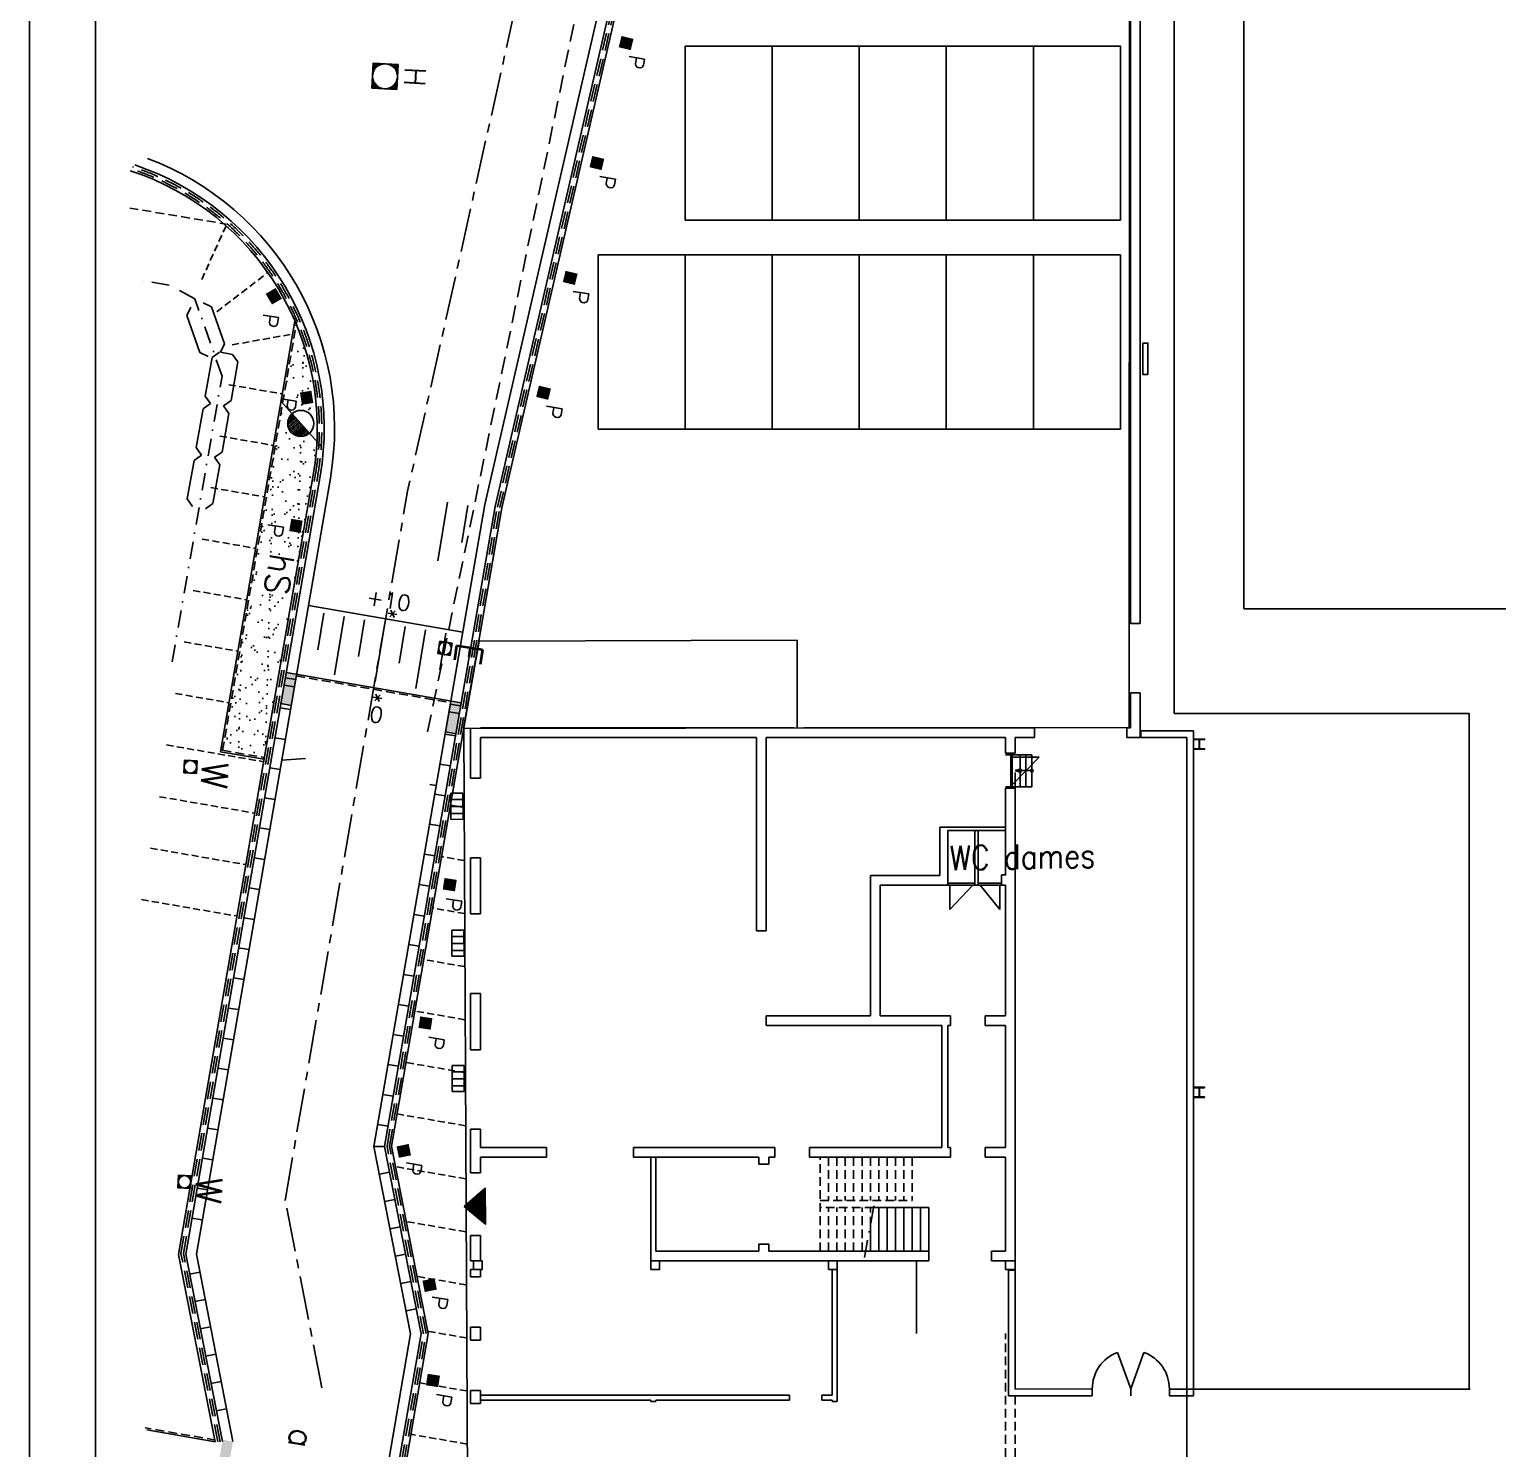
# Model space of a CAD drawing. Header units: millimetres. Extents: x 3476 to 38328, y 1439 to 26921.
# Drawn here: x 3476 to 7694, y 18853 to 22930 of the extents above; entities that cross this region are included whole.
import ezdxf

# ---------------------------------------------------------------- set-up
doc = ezdxf.new("R2010")
doc.units = ezdxf.units.MM
doc.header["$LTSCALE"] = 100
doc.header["$MEASUREMENT"] = 0
for name, pattern in [('CENTER', [2, 1.25, -0.25, 0.25, -0.25]), ('DASHDOT', [1, 0.5, -0.25, 0, -0.25]), ('DASHED', [0.75, 0.5, -0.25]), ('DASHED2', [0.375, 0.25, -0.125]), ('DOT', [0.055, 0.03, -0.025]), ('HIDDEN', [0.375, 0.25, -0.125])]:
    doc.linetypes.add(name, pattern=pattern)
doc.layers.get('0').update_dxf_attribs({"linetype": 'CONTINUOUS'})
for name, color, linetype in [('--N-GAS', 9, 'DASHED'), ('--W-PARKEERVAK', 2, 'CONTINUOUS'), ('A-CIRCULATIE', 4, 'CONTINUOUS'), ('A-KOLOM', 7, 'CONTINUOUS'), ('A-MUUR', 7, 'CONTINUOUS'), ('arcering', 4, 'CONTINUOUS'), ('B-02', 7, 'CONTINUOUS'), ('B-03', 7, 'CONTINUOUS'), ('B-05', 7, 'CONTINUOUS'), ('B-07', 7, 'CONTINUOUS'), ('B-HUISNRS', 7, 'CONTINUOUS'), ('B-TEKST18', 7, 'CONTINUOUS'), ('B-TEKST25', 7, 'CONTINUOUS'), ('B-VERKLONT', 7, 'CONTINUOUS'), ('C-LINE-D025', 7, 'DASHDOT'), ('C-LINE-H025', 7, 'DASHED2'), ('CIRCULATIE', 4, 'DOT'), ('DEUR', 4, 'CONTINUOUS'), ('L-GEBOUWEN', 7, 'CONTINUOUS'), ('MUUR', 7, 'CONTINUOUS'), ('new', 1, 'CONTINUOUS'), ('opmeting 1', 7, 'CONTINUOUS'), ('TEKST', 4, 'CONTINUOUS'), ('TRAPPEN', 4, 'CONTINUOUS')]:
    doc.layers.add(name, color=color, linetype=linetype)
doc.styles.add('ROMANS', font='romans', dxfattribs={"width": 0.7})
doc.styles.add('RS050', font='romans', dxfattribs={"height": 0.5})
doc.styles.get("Standard").update_dxf_attribs({"font": 'romans.shx', "width": 0.7, "height": 62.5})

# ---------------------------------------------------------------- blocks, each defined once
blk = doc.blocks.new('037')
for p, q in [((0, 0.1875), (0.1875, 0.375)), ((0.1875, 0.375), (1.3125, 0.375)), ((1.5, 0.1875), (1.3125, 0.375)), ((0, -0.1875), (0.1875, -0.375)), ((0.1875, -0.375), (1.3125, -0.375)), ((1.5, -0.1875), (1.3125, -0.375))]:
    blk.add_line(p, q)
blk = doc.blocks.new('0711')
for p, q in [((-0.18, 0.18), (0.18, 0.18)), ((-0.18, -0.18), (-0.18, 0.18)), ((0.18, -0.18), (0.18, 0.18)), ((-0.18, -0.18), (0.18, -0.18))]:
    blk.add_line(p, q)
at = {"color": 0}
for p, q in [((-0.18, 0.081), (-0.081, 0.18)), ((-0.18, 0.103), (-0.103, 0.18)), ((-0.18, 0.124), (-0.124, 0.18)), ((-0.18, 0.145), (-0.145, 0.18)), ((-0.18, 0.166), (-0.166, 0.18)), ((-0.18, 0.06), (-0.162, 0.078)), ((-0.18, 0.039), (-0.174, 0.045)), ((-0.18, 0.018), (-0.179, 0.019)), ((-0.078, 0.162), (-0.06, 0.18)), ((-0.045, 0.174), (-0.039, 0.18)), ((-0.019, 0.179), (-0.018, 0.18)), ((0.003, 0.18), (0.003, 0.18)), ((0.023, 0.179), (0.025, 0.18)), ((0.041, 0.175), (0.046, 0.18)), ((0.058, 0.171), (0.067, 0.18)), ((0.073, 0.165), (0.088, 0.18)), ((0.087, 0.158), (0.109, 0.18)), ((0.1, 0.15), (0.131, 0.18)), ((0.112, 0.141), (0.152, 0.18)), ((0.124, 0.131), (0.173, 0.18)), ((0.134, 0.12), (0.18, 0.166)), ((0.144, 0.108), (0.18, 0.144)), ((0.152, 0.096), (0.18, 0.123)), ((0.16, 0.082), (0.18, 0.102)), ((0.167, 0.068), (0.18, 0.081)), ((0.172, 0.052), (0.18, 0.06)), ((0.177, 0.035), (0.18, 0.038)), ((0.179, 0.016), (0.18, 0.017)), ((-0.18, -0.003), (-0.18, -0.003)), ((-0.18, -0.025), (-0.179, -0.023)), ((-0.18, -0.046), (-0.175, -0.041)), ((-0.18, -0.067), (-0.171, -0.058)), ((-0.18, -0.088), (-0.165, -0.073)), ((-0.18, -0.109), (-0.158, -0.087)), ((-0.18, -0.131), (-0.15, -0.1)), ((-0.18, -0.152), (-0.141, -0.112)), ((-0.18, -0.173), (-0.131, -0.124)), ((-0.166, -0.18), (-0.12, -0.134)), ((-0.144, -0.18), (-0.108, -0.144)), ((-0.123, -0.18), (-0.096, -0.152)), ((-0.102, -0.18), (-0.082, -0.16)), ((-0.081, -0.18), (-0.068, -0.167)), ((-0.06, -0.18), (-0.052, -0.172)), ((-0.038, -0.18), (-0.035, -0.177)), ((-0.017, -0.18), (-0.016, -0.179)), ((0.004, -0.18), (0.004, -0.18)), ((0.025, -0.18), (0.027, -0.178)), ((0.046, -0.18), (0.055, -0.171)), ((0.068, -0.18), (0.18, -0.068)), ((0.089, -0.18), (0.18, -0.089)), ((0.11, -0.18), (0.18, -0.11)), ((0.131, -0.18), (0.18, -0.131)), ((0.153, -0.18), (0.18, -0.153)), ((0.171, -0.055), (0.18, -0.046)), ((0.174, -0.18), (0.18, -0.174)), ((0.178, -0.027), (0.18, -0.025)), ((0.18, -0.004), (0.18, -0.004))]:
    blk.add_line(p, q, dxfattribs=at)
blk.add_circle((0, 0), 0.18)
blk.add_text('W ', height=0.75).set_placement((-0.169, 0.333))
blk = doc.blocks.new('0533')
for p, q in [((0.6, 0.6), (0.265, 0.265)), ((0.265, 0.265), (-0.265, -0.265)), ((-0.269, -0.269), (-0.6, -0.6))]:
    blk.add_line(p, q)
at = {"color": 0}
for p, q in [((0.275, -0.254), (0.01, 0.01)), ((0.3, -0.226), (0.037, 0.037)), ((0.321, -0.194), (0.064, 0.064)), ((0.339, -0.159), (0.09, 0.09)), ((0.355, -0.122), (0.117, 0.117)), ((0.366, -0.08), (0.143, 0.143)), ((0.373, -0.034), (0.17, 0.17)), ((0.375, 0.018), (0.196, 0.196)), ((0.367, 0.079), (0.223, 0.223)), ((0.34, 0.158), (0.249, 0.249)), ((-0.181, -0.329), (-0.255, -0.255)), ((-0.093, -0.363), (-0.228, -0.228)), ((-0.029, -0.374), (-0.202, -0.202)), ((0.024, -0.374), (-0.175, -0.175)), ((0.071, -0.368), (-0.149, -0.149)), ((0.113, -0.357), (-0.122, -0.122)), ((0.152, -0.343), (-0.096, -0.096)), ((0.187, -0.325), (-0.069, -0.069)), ((0.219, -0.304), (-0.043, -0.043)), ((0.249, -0.281), (-0.016, -0.016))]:
    blk.add_line(p, q, dxfattribs=at)
blk.add_circle((0, 0), 0.375)
blk = doc.blocks.new('0761')
for p, q in [((-0.36, 0.36), (0.36, 0.36)), ((-0.36, -0.36), (-0.36, 0.36)), ((0.36, -0.36), (0.36, 0.36)), ((-0.36, -0.36), (0.36, -0.36))]:
    blk.add_line(p, q)
at = {"color": 0}
for p, q in [((-0.36, 0.163), (-0.163, 0.36)), ((-0.36, 0.205), (-0.205, 0.36)), ((-0.36, 0.248), (-0.248, 0.36)), ((-0.36, 0.29), (-0.29, 0.36)), ((-0.36, 0.333), (-0.333, 0.36)), ((-0.36, 0.12), (-0.324, 0.156)), ((-0.36, 0.078), (-0.349, 0.089)), ((-0.36, 0.036), (-0.358, 0.038)), ((-0.156, 0.324), (-0.12, 0.36)), ((-0.089, 0.349), (-0.078, 0.36)), ((-0.038, 0.358), (-0.036, 0.36)), ((0.007, 0.36), (0.007, 0.36)), ((0.046, 0.357), (0.049, 0.36)), ((0.082, 0.351), (0.092, 0.36)), ((0.115, 0.341), (0.134, 0.36)), ((0.146, 0.329), (0.177, 0.36)), ((0.174, 0.315), (0.219, 0.36)), ((0.2, 0.299), (0.261, 0.36)), ((0.225, 0.281), (0.304, 0.36)), ((0.248, 0.261), (0.346, 0.36)), ((0.268, 0.24), (0.36, 0.331)), ((0.288, 0.217), (0.36, 0.289)), ((0.305, 0.191), (0.36, 0.247)), ((0.32, 0.164), (0.36, 0.204)), ((0.334, 0.135), (0.36, 0.162)), ((0.345, 0.104), (0.36, 0.119)), ((0.353, 0.07), (0.36, 0.077)), ((0.358, 0.033), (0.36, 0.034)), ((-0.36, -0.007), (-0.36, -0.007)), ((-0.36, -0.049), (-0.357, -0.046)), ((-0.36, -0.092), (-0.351, -0.082)), ((-0.36, -0.134), (-0.341, -0.115)), ((-0.36, -0.177), (-0.329, -0.146)), ((-0.36, -0.219), (-0.315, -0.174)), ((-0.36, -0.261), (-0.299, -0.2)), ((-0.36, -0.304), (-0.281, -0.225)), ((-0.36, -0.346), (-0.261, -0.248)), ((-0.331, -0.36), (-0.24, -0.268)), ((-0.289, -0.36), (-0.217, -0.288)), ((-0.247, -0.36), (-0.191, -0.305)), ((-0.204, -0.36), (-0.164, -0.32)), ((-0.162, -0.36), (-0.135, -0.334)), ((-0.119, -0.36), (-0.104, -0.345)), ((-0.077, -0.36), (-0.07, -0.353)), ((-0.034, -0.36), (-0.033, -0.358)), ((0.008, -0.36), (0.008, -0.36)), ((0.05, -0.36), (0.055, -0.356)), ((0.093, -0.36), (0.11, -0.343)), ((0.135, -0.36), (0.36, -0.135)), ((0.178, -0.36), (0.36, -0.178)), ((0.22, -0.36), (0.36, -0.22)), ((0.263, -0.36), (0.36, -0.263)), ((0.305, -0.36), (0.36, -0.305)), ((0.343, -0.11), (0.36, -0.093)), ((0.347, -0.36), (0.36, -0.347)), ((0.356, -0.055), (0.36, -0.05)), ((0.36, -0.008), (0.36, -0.008))]:
    blk.add_line(p, q, dxfattribs=at)
blk.add_circle((0, 0), 0.36)
at = {"style": 'RS050'}
blk.add_text('H', height=0.6, dxfattribs=at).set_placement((-0.311, 0.56))
blk = doc.blocks.new('*X67')
at = {"color": 0}
for p, q in [((4.099, 5.265), (4.108, 5.275)), ((4.115, 5.246), (4.144, 5.275)), ((4.131, 5.227), (4.179, 5.275)), ((4.147, 5.208), (4.214, 5.275)), ((4.164, 5.189), (4.25, 5.275)), ((4.18, 5.17), (4.285, 5.275)), ((4.196, 5.151), (4.32, 5.275)), ((4.212, 5.132), (4.356, 5.275)), ((4.229, 5.112), (4.391, 5.275)), ((4.245, 5.093), (4.427, 5.275)), ((4.261, 5.074), (4.462, 5.275)), ((4.277, 5.055), (4.497, 5.275)), ((4.294, 5.036), (4.533, 5.275)), ((4.31, 5.017), (4.568, 5.275)), ((4.326, 4.998), (4.603, 5.275)), ((4.342, 4.979), (4.639, 5.275)), ((4.359, 4.96), (4.674, 5.275)), ((4.375, 4.941), (4.709, 5.275)), ((4.391, 4.922), (4.745, 5.275)), ((4.407, 4.902), (4.78, 5.275)), ((4.424, 4.883), (4.815, 5.275)), ((4.44, 4.864), (4.851, 5.275)), ((4.456, 4.845), (4.886, 5.275)), ((4.472, 4.826), (4.922, 5.275)), ((4.489, 4.807), (4.957, 5.275)), ((4.505, 4.788), (4.992, 5.275)), ((4.521, 4.769), (5.028, 5.275)), ((4.538, 4.75), (5.063, 5.275)), ((4.554, 4.731), (5.098, 5.275)), ((4.57, 4.711), (5.063, 5.205)), ((4.586, 4.692), (4.861, 4.967)), ((4.603, 4.673), (4.658, 4.729))]:
    blk.add_line(p, q, dxfattribs=at)
blk = doc.blocks.new('024')
blk.add_lwpolyline([(0, 0), (0.516, 0.607), (-0.516, 0.607)], close=True)
blk.add_blockref('*X67', (-4.607, -4.668))
blk = doc.blocks.new('0731')
for p, q in [((-0.18, 0.18), (0.18, 0.18)), ((-0.18, -0.18), (-0.18, 0.18)), ((0.18, -0.18), (0.18, 0.18)), ((-0.18, -0.18), (0.18, -0.18))]:
    blk.add_line(p, q)
at = {"color": 0}
for p, q in [((-0.18, 0.081), (-0.081, 0.18)), ((-0.18, 0.103), (-0.103, 0.18)), ((-0.18, 0.124), (-0.124, 0.18)), ((-0.18, 0.145), (-0.145, 0.18)), ((-0.18, 0.166), (-0.166, 0.18)), ((-0.18, 0.06), (-0.162, 0.078)), ((-0.18, 0.039), (-0.174, 0.045)), ((-0.18, 0.018), (-0.179, 0.019)), ((-0.078, 0.162), (-0.06, 0.18)), ((-0.045, 0.174), (-0.039, 0.18)), ((-0.019, 0.179), (-0.018, 0.18)), ((0.003, 0.18), (0.003, 0.18)), ((0.023, 0.179), (0.025, 0.18)), ((0.041, 0.175), (0.046, 0.18)), ((0.058, 0.171), (0.067, 0.18)), ((0.073, 0.165), (0.088, 0.18)), ((0.087, 0.158), (0.109, 0.18)), ((0.1, 0.15), (0.131, 0.18)), ((0.112, 0.141), (0.152, 0.18)), ((0.124, 0.131), (0.173, 0.18)), ((0.134, 0.12), (0.18, 0.166)), ((0.144, 0.108), (0.18, 0.144)), ((0.152, 0.096), (0.18, 0.123)), ((0.16, 0.082), (0.18, 0.102)), ((0.167, 0.068), (0.18, 0.081)), ((0.172, 0.052), (0.18, 0.06)), ((0.177, 0.035), (0.18, 0.038)), ((0.179, 0.016), (0.18, 0.017)), ((-0.18, -0.003), (-0.18, -0.003)), ((-0.18, -0.025), (-0.179, -0.023)), ((-0.18, -0.046), (-0.175, -0.041)), ((-0.18, -0.067), (-0.171, -0.058)), ((-0.18, -0.088), (-0.165, -0.073)), ((-0.18, -0.109), (-0.158, -0.087)), ((-0.18, -0.131), (-0.15, -0.1)), ((-0.18, -0.152), (-0.141, -0.112)), ((-0.18, -0.173), (-0.131, -0.124)), ((-0.166, -0.18), (-0.12, -0.134)), ((-0.144, -0.18), (-0.108, -0.144)), ((-0.123, -0.18), (-0.096, -0.152)), ((-0.102, -0.18), (-0.082, -0.16)), ((-0.081, -0.18), (-0.068, -0.167)), ((-0.06, -0.18), (-0.052, -0.172)), ((-0.038, -0.18), (-0.035, -0.177)), ((-0.017, -0.18), (-0.016, -0.179)), ((0.004, -0.18), (0.004, -0.18)), ((0.025, -0.18), (0.027, -0.178)), ((0.046, -0.18), (0.055, -0.171)), ((0.068, -0.18), (0.18, -0.068)), ((0.089, -0.18), (0.18, -0.089)), ((0.11, -0.18), (0.18, -0.11)), ((0.131, -0.18), (0.18, -0.131)), ((0.153, -0.18), (0.18, -0.153)), ((0.171, -0.055), (0.18, -0.046)), ((0.174, -0.18), (0.18, -0.174)), ((0.178, -0.027), (0.18, -0.025)), ((0.18, -0.004), (0.18, -0.004))]:
    blk.add_line(p, q, dxfattribs=at)
blk.add_circle((0, 0), 0.18)
blk.add_text('E', height=0.75).set_placement((-0.25, 0.319))

msp = doc.modelspace()

# ---------------------------------------------------------------- hatches: boundary and pattern name
at = {"layer": 'arcering'}
h = msp.add_hatch(dxfattribs=at)
h.set_pattern_fill('AR-SAND', color=256, scale=30, angle=-99.1101, style=0)
h.set_pattern_definition([(298.3899, (-68597.37, -67749.97), (57.374775, -7.28638), [0, -45.6, 0, -51, 0, -48.75]), (268.3899, (-68597.37, -67749.97), (75.190043, -65.82867), [0, -24.6, 0, -41.1, 0, -15.75]), (228.3899, (-68591.53, -67713.536), (-14.62443, -92.272674), [0, -15, 0, -54, 0, -70.5]), (218.3899, (-68591.53, -67713.54), (11.71914, -93.21514), [0, -7.5, 0, -35.4, 0, -40.5])])
h.paths.add_polyline_path([(4151.54, 20838.28), (4180.49, 21005.88), (4060.54, 21027.62), (4031.42, 20859.03)])
h.paths.add_polyline_path([(4180.49, 21005.88), (4291.68, 21649.58), (4171.56, 21670.33), (4060.54, 21027.62)])
h.paths.add_polyline_path([(4291.68, 21649.58, 0.0311795), (4302.23, 21746.2), (4280.91, 21769.9, -0.2266264), (4249.9, 21760.76, -0.6304883), (4230.76, 21825.67), (4203.61, 21855.85), (4171.56, 21670.33)])
h.paths.add_polyline_path([(4261.77, 21834.81, -0.6304883), (4280.91, 21769.9), (4302.23, 21746.2, 0.110937), (4242.83, 22082.91), (4203.61, 21855.85), (4230.76, 21825.67, -0.2266264)])
h = msp.add_hatch(dxfattribs=at)
h.set_pattern_fill('ANSI31', color=256, scale=700, angle=-54.1101, style=0)
h.set_pattern_definition([(350.8899, (-68597.37, -67749.97), (13.85406, 86.39627), [])])
edge = h.paths.add_edge_path()
edge.add_line((3679.01, 14018.27), (4571.19, 19183.13))
edge.add_line((3708.57, 14013.16), (4601.69, 19183.46))

# ---------------------------------------------------------------- linework, layer by layer
at = {"layer": '--N-GAS'}
msp.add_line((4620.14, 20911.99), (5350.39, 24445.1), dxfattribs=at)
at = {"layer": '--W-PARKEERVAK'}
for points in [[(5360.48, 22381.74), (5610.48, 22381.74), (5610.48, 22881.74), (5360.48, 22881.74)], [(5610.48, 22381.74), (5860.48, 22381.74), (5860.48, 22881.74), (5610.48, 22881.74)], [(5860.48, 22381.74), (6110.48, 22381.74), (6110.48, 22881.74), (5860.48, 22881.74)], [(6110.48, 22381.74), (6360.48, 22381.74), (6360.48, 22881.74), (6110.48, 22881.74)], [(6360.48, 22381.74), (6610.48, 22381.74), (6610.48, 22881.74), (6360.48, 22881.74)], [(5110.48, 21781.74), (5360.48, 21781.74), (5360.48, 22281.74), (5110.48, 22281.74)], [(5360.48, 21781.74), (5610.48, 21781.74), (5610.48, 22281.74), (5360.48, 22281.74)], [(5610.48, 21781.74), (5860.48, 21781.74), (5860.48, 22281.74), (5610.48, 22281.74)], [(5860.48, 21781.74), (6110.48, 21781.74), (6110.48, 22281.74), (5860.48, 22281.74)], [(6110.48, 21781.74), (6360.48, 21781.74), (6360.48, 22281.74), (6110.48, 22281.74)], [(6360.48, 21781.74), (6610.48, 21781.74), (6610.48, 22281.74), (6360.48, 22281.74)]]:
    msp.add_lwpolyline(points, close=True, dxfattribs=at)
for p, q in [((3476.1, 1439.25), (3476.1, 26921.42)), ((3666.42, 1671.75), (3666.42, 26741)), ((4721.66, 20736.02), (4686.79, 20735.85)), ((4686.79, 20735.85), (4687.17, 20660.69)), ((4686.88, 20717.35), (4721.76, 20717.53)), ((4722.04, 20660.87), (4721.66, 20736.02)), ((4686.99, 20697.35), (4721.86, 20697.53)), ((4687.09, 20677.35), (4721.96, 20677.53)), ((4687.17, 20660.69), (4722.04, 20660.87)), ((4724.28, 20342.76), (4689.41, 20342.52)), ((4689.41, 20342.52), (4689.92, 20267.37)), ((4724.8, 20267.61), (4724.28, 20342.76)), ((4689.54, 20324.02), (4724.41, 20324.26)), ((4689.67, 20304.02), (4724.55, 20304.26)), ((4689.81, 20284.02), (4724.68, 20284.26)), ((4689.92, 20267.37), (4724.8, 20267.61)), ((4725.29, 19954.23), (4690.41, 19954.15)), ((4690.41, 19954.15), (4690.57, 19879)), ((4725.45, 19879.07), (4725.29, 19954.23)), ((4690.45, 19935.66), (4725.33, 19935.73)), ((4690.5, 19915.66), (4725.37, 19915.73)), ((4690.54, 19895.66), (4725.41, 19895.73)), ((4690.57, 19879), (4725.45, 19879.07))]:
    msp.add_line(p, q)
at = {"layer": 'A-CIRCULATIE'}
for p, q in [((6764.8, 23779.84), (6764.8, 20965.05)), ((6964.8, 22659.04), (6964.8, 23763.27)), ((6964.8, 21265.05), (6964.8, 22659.04)), ((8777.16, 21265.05), (6964.8, 21265.05)), ((6764.8, 20965.05), (7612.75, 20965.05)), ((7612.75, 19024.14), (7612.75, 20965.05)), ((6801.25, 19024.14), (7615.75, 19024.14)), ((6801.25, 19024.14), (6801.25, 18805.14))]:
    msp.add_line(p, q, dxfattribs=at)
at = {"layer": 'A-KOLOM'}
for points in [[(6674.75, 22028.64), (6689.75, 22028.64), (6689.75, 21938.64), (6674.75, 21938.64)], [(4751.75, 19367.64), (4751.75, 19392.64), (4776.75, 19392.64), (4776.75, 19367.64)], [(5261.75, 19367.64), (5261.75, 19392.64), (5286.75, 19392.64), (5286.75, 19367.64)], [(5771.75, 19367.64), (5771.75, 19392.64), (5796.75, 19392.64), (5796.75, 19367.64)], [(6280.25, 19367.64), (6280.25, 19392.64), (6308.25, 19392.64), (6308.25, 19367.64)]]:
    msp.add_lwpolyline(points, close=True, dxfattribs=at)
for points in [[(6822.25, 20862.14), (6852.25, 20862.14), (6852.25, 20863.54), (6840.38, 20863.54, -0.4142135), (6837.68, 20866.24), (6837.68, 20887.04, -0.4142136), (6840.38, 20889.74), (6852.25, 20889.74), (6852.25, 20891.14), (6822.25, 20891.14), (6822.25, 20889.74), (6834.13, 20889.74, -0.4142136), (6836.83, 20887.04), (6836.83, 20866.24, -0.4142136), (6834.13, 20863.54), (6822.25, 20863.54)], [(6822.25, 20862.14), (6852.25, 20862.14), (6852.25, 20863.54), (6840.38, 20863.54, -0.4142135), (6837.68, 20866.24), (6837.68, 20887.04, -0.4142136), (6840.38, 20889.74), (6852.25, 20889.74), (6852.25, 20891.14), (6822.25, 20891.14), (6822.25, 20889.74), (6834.13, 20889.74, -0.4142136), (6836.83, 20887.04), (6836.83, 20866.24, -0.4142136), (6834.13, 20863.54), (6822.25, 20863.54)], [(6822.25, 19862.14), (6852.25, 19862.14), (6852.25, 19863.54), (6840.38, 19863.54, -0.4142135), (6837.68, 19866.24), (6837.68, 19887.04, -0.4142136), (6840.38, 19889.74), (6852.25, 19889.74), (6852.25, 19891.14), (6822.25, 19891.14), (6822.25, 19889.74), (6834.13, 19889.74, -0.4142136), (6836.83, 19887.04), (6836.83, 19866.24, -0.4142136), (6834.13, 19863.54), (6822.25, 19863.54)]]:
    msp.add_lwpolyline(points, format="xyb", close=True, dxfattribs=at)
at = {"layer": 'A-MUUR'}
for p, q in [((6639.25, 23861.64), (6639.25, 21223.64)), ((6667.25, 23833.64), (6667.25, 21223.64)), ((6639.25, 21363.2), (6639.25, 21223.64)), ((6667.25, 21363.2), (6667.25, 21223.64)), ((6667.25, 21223.64), (6639.25, 21223.64)), ((6667.25, 21023.64), (6639.25, 21023.64)), ((6639.25, 21023.64), (6639.25, 20923.64)), ((6639.25, 21023.64), (6639.25, 20931.64)), ((6667.25, 21023.64), (6667.25, 20895.64)), ((6667.25, 21023.64), (6667.25, 20903.64)), ((4743.75, 20779.01), (4743.75, 20923.64)), ((4772.18, 20923.64), (5672.75, 20923.64)), ((5700.75, 20923.64), (6364.25, 20923.64)), ((4771.75, 20895.64), (5565.25, 20895.64)), ((4771.75, 20779.01), (4771.75, 20895.64)), ((5565.25, 20340.75), (5565.25, 20895.64)), ((5593.25, 20340.75), (5593.25, 20895.64)), ((5593.25, 20895.64), (6280.25, 20895.64)), ((6669.25, 20914.64), (6820.25, 20914.64)), ((6669.25, 20895.64), (6801.25, 20895.64)), ((6801.25, 19024.14), (6801.25, 20895.64)), ((6820.25, 19005.14), (6820.25, 20914.64)), ((4771.75, 20779.01), (4743.75, 20779.01)), ((6308.25, 19392.64), (6308.25, 20795.64)), ((4743.75, 20550.64), (4743.75, 20389.01)), ((4771.75, 20550.64), (4743.75, 20550.64)), ((4771.75, 20550.64), (4771.75, 20389.01)), ((5892.25, 20499.64), (5892.25, 20096.64)), ((5892.25, 20499.64), (6092.25, 20499.64)), ((5920.25, 20471.64), (5920.25, 20096.64)), ((5920.25, 20471.64), (6114.98, 20471.64)), ((6280.25, 20096.64), (6280.25, 20471.64)), ((4771.75, 20389.01), (4743.75, 20389.01)), ((4743.75, 20160.64), (4743.75, 19999.01)), ((4771.75, 20160.64), (4743.75, 20160.64)), ((4771.75, 20160.64), (4771.75, 19999.01)), ((5892.25, 20096.64), (5593.25, 20096.64)), ((5593.25, 20096.64), (5593.25, 20068.64)), ((5920.25, 20096.64), (6122.34, 20096.64)), ((6115.25, 20096.64), (6122.34, 20096.64)), ((6122.34, 20096.64), (6122.34, 20068.64)), ((6222.34, 20096.64), (6222.34, 20068.64)), ((6222.34, 20096.64), (6280.25, 20096.64)), ((5593.84, 20068.64), (6097.25, 20068.64)), ((6060.25, 20068.64), (6097.25, 20068.64)), ((6097.25, 20068.64), (6097.25, 19718.64)), ((6115.25, 20068.64), (6115.25, 19718.64)), ((6115.25, 20068.64), (6122.34, 20068.64)), ((6222.34, 20068.64), (6280.25, 20068.64)), ((6280.25, 19718.64), (6280.25, 20068.64)), ((4771.75, 19999.01), (4743.75, 19999.01)), ((4771.75, 19770.64), (4743.75, 19770.64)), ((4743.75, 19645.64), (4743.75, 19770.64)), ((4771.75, 19770.64), (4743.75, 19770.64)), ((4771.75, 19770.64), (4743.75, 19770.64)), ((4771.75, 19718.64), (4771.75, 19770.64)), ((4771.75, 19718.64), (4961.75, 19718.64)), ((5211.75, 19718.64), (5617.55, 19718.64)), ((5617.55, 19718.64), (5617.55, 19690.64)), ((5717.55, 19718.64), (5717.55, 19690.64)), ((5717.55, 19718.64), (6097.25, 19718.64)), ((6115.25, 19718.64), (6122.34, 19718.64)), ((6122.34, 19718.64), (6122.34, 19690.64)), ((6222.34, 19718.64), (6222.34, 19690.64)), ((6222.34, 19718.64), (6280.25, 19718.64)), ((4771.75, 19690.64), (4961.75, 19690.64)), ((4771.75, 19645.64), (4771.75, 19690.64)), ((5211.75, 19690.64), (5572.25, 19690.64)), ((5261.75, 19392.64), (5261.75, 19690.64)), ((5275.75, 19420.64), (5275.75, 19690.64)), ((5572.25, 19670.64), (5572.25, 19690.64)), ((5572.25, 19670.64), (5600.25, 19670.64)), ((5600.25, 19690.64), (5617.55, 19690.64)), ((5600.25, 19670.64), (5600.25, 19690.64)), ((5717.55, 19690.64), (6122.34, 19690.64)), ((6222.34, 19690.64), (6280.25, 19690.64)), ((6280.25, 19420.64), (6280.25, 19690.64)), ((4771.75, 19645.64), (4743.75, 19645.64)), ((5901.75, 19545.64), (6060.25, 19545.64)), ((5916.25, 19420.64), (5916.25, 19545.64)), ((5940.25, 19420.64), (5940.25, 19545.64)), ((5964.25, 19420.64), (5964.25, 19545.64)), ((5988.25, 19420.64), (5988.25, 19545.64)), ((6012.25, 19420.64), (6012.25, 19545.64)), ((6036.25, 19420.64), (6036.25, 19545.64)), ((6060.25, 19420.64), (6060.25, 19545.64)), ((5892.25, 19420.64), (5892.25, 19494.09)), ((4743.75, 19465.64), (4743.75, 19392.64)), ((4771.75, 19465.64), (4743.75, 19465.64)), ((4771.75, 19392.64), (4771.75, 19465.64)), ((5275.75, 19420.64), (5572.25, 19420.64)), ((5572.25, 19420.64), (5572.25, 19440.64)), ((5572.25, 19440.64), (5600.25, 19440.64)), ((5600.25, 19420.64), (5600.25, 19440.64)), ((5600.25, 19420.64), (6060.25, 19420.64)), ((6060.25, 19420.64), (6060.25, 19392.64)), ((6060.25, 19420.64), (6060.25, 19420.64)), ((6240.25, 19420.64), (6240.25, 19392.64)), ((6240.25, 19420.64), (6280.25, 19420.64)), ((4743.75, 19392.64), (4771.75, 19392.64)), ((5286.75, 19392.64), (6060.25, 19392.64)), ((5782.75, 19367.64), (5782.75, 19216.64)), ((5796.75, 19367.64), (5796.75, 19216.64)), ((6025.18, 19392.64), (6025.18, 19184.08)), ((6240.25, 19392.64), (6308.25, 19392.64)), ((6289.25, 19005.14), (6289.25, 19365.64)), ((6289.25, 19365.64), (6308.25, 19365.64)), ((6308.25, 19024.14), (6308.25, 19365.64)), ((4743.75, 19347.14), (4771.75, 19347.14)), ((4743.75, 19202.14), (4771.75, 19202.14)), ((4743.75, 19165.14), (4743.75, 19202.14)), ((4771.75, 19165.14), (4771.75, 19202.14)), ((4743.75, 19165.14), (4771.75, 19165.14)), ((5782.75, 19056.64), (5782.75, 19006.64)), ((5796.75, 19056.64), (5796.75, 18988.89)), ((6308.25, 19024.14), (6529.68, 19025.32)), ((4743.75, 19020.14), (4771.75, 19020.14)), ((4743.75, 18983.14), (4743.75, 19020.14)), ((4743.75, 18983.14), (4771.75, 18983.14)), ((4771.75, 18983.14), (4771.75, 19020.14)), ((5659.46, 19006.64), (4771.75, 19006.64)), ((5261.75, 18992.64), (4771.75, 18992.64)), ((5261.75, 18992.64), (5261.75, 18988.89)), ((5275.75, 18988.89), (5261.75, 18988.89)), ((5659.46, 18992.64), (5275.75, 18992.64)), ((5275.75, 18992.64), (5275.75, 18988.89)), ((5782.75, 18992.64), (5782.75, 18988.89)), ((5796.75, 18988.89), (5782.75, 18988.89)), ((6289.25, 19005.14), (6529.68, 19005.14)), ((6640.47, 19024.14), (6640.47, 19005.14)), ((6751.25, 19024.14), (6801.25, 19024.14)), ((6751.25, 19024.14), (6751.25, 19005.14)), ((6751.25, 19024.14), (6751.25, 19005.14)), ((6751.25, 19005.14), (6820.25, 19005.14))]:
    msp.add_line(p, q, dxfattribs=at)
at = {"layer": 'A-MUUR', "color": 7}
for p, q in [((6364.25, 20923.64), (6364.25, 20895.64)), ((6629.25, 20923.64), (6629.25, 20895.64)), ((6629.25, 20923.64), (6639.25, 20923.64)), ((6280.25, 20850.64), (6280.25, 20895.64)), ((6308.25, 20850.64), (6308.25, 20895.64)), ((6308.25, 20895.64), (6364.25, 20895.64)), ((6629.25, 20895.64), (6667.25, 20895.64)), ((6669.25, 20914.64), (6669.25, 20895.64)), ((6308.25, 20850.64), (6280.25, 20850.64)), ((6280.25, 20499.64), (6280.25, 20750.64)), ((6308.25, 20750.64), (6280.25, 20750.64))]:
    msp.add_line(p, q, dxfattribs=at)
at = {"layer": 'A-MUUR', "color": 0}
for p, q in [((5565.25, 20340.75), (5593.25, 20340.75)), ((4961.75, 19718.64), (4961.75, 19690.64)), ((5211.75, 19718.64), (5211.75, 19690.64)), ((5782.75, 19216.64), (5782.75, 19056.64)), ((5796.75, 19216.64), (5796.75, 19056.64)), ((5659.46, 19006.64), (5659.46, 18992.64)), ((5753.27, 19006.64), (5753.27, 18992.64)), ((5753.27, 19006.64), (5782.75, 19006.64)), ((5753.27, 18992.64), (5782.75, 18992.64))]:
    msp.add_line(p, q, dxfattribs=at)
at = {"layer": 'A-MUUR'}
msp.add_lwpolyline([(4771.75, 19347.14), (4771.75, 19367.64), (4743.75, 19367.64), (4743.75, 19347.14)], dxfattribs=at)
at = {"layer": 'arcering', "linetype": 'HIDDEN', "ltscale": 0.8}
for p, q in [((3971.22, 22210.8), (4041.12, 22365.47)), ((4014.26, 22118.35), (4161.02, 22231.14)), ((4058.43, 22023.48), (4232.85, 22054.52)), ((4048.92, 21909.15), (4203.14, 21882.51)), ((4023.39, 21761.34), (4177.61, 21734.7)), ((3997.86, 21613.53), (4152.08, 21586.89)), ((3972.33, 21465.72), (4126.54, 21439.08)), ((3946.79, 21317.91), (4101.01, 21291.27)), ((3921.26, 21170.1), (4075.48, 21143.46)), ((3895.73, 21022.29), (4049.94, 20995.65)), ((3870.19, 20874.47), (4149.46, 20826.23)), ((3849.75, 20725.79), (4123.92, 20678.42)), ((3824.22, 20577.97), (4098.39, 20530.61)), ((4725.71, 20542.36), (4660.51, 20553.62)), ((3798.68, 20430.16), (4072.86, 20382.8)), ((4726.33, 20390.03), (4634.98, 20405.81)), ((4726.95, 20237.7), (4609.45, 20258)), ((4727.57, 20085.38), (4583.91, 20110.19)), ((4728.2, 19933.05), (4558.38, 19962.38)), ((4728.82, 19780.72), (4532.85, 19814.57)), ((4729.44, 19628.39), (4528.26, 19663.14)), ((4730.06, 19476.06), (4559.07, 19505.6)), ((4730.9, 19323.69), (4589.88, 19348.05)), ((4731.78, 19171.32), (4623.13, 19190.09)), ((4732.67, 19018.95), (4597.6, 19042.28)), ((4733.55, 18866.57), (4572.07, 18894.47))]:
    msp.add_line(p, q, dxfattribs=at)
at = {"layer": 'arcering'}
for p, q in [((4211.41, 21067.41), (4241.04, 21062.66)), ((4211.41, 21067.41), (4241.04, 21062.66)), ((4207.66, 21045.7), (4237.29, 21040.95)), ((4196.52, 20981.18), (4226.14, 20976.43)), ((4196.52, 20981.18), (4226.14, 20976.43)), ((4681.64, 20969.7), (4711.27, 20964.95)), ((4685.39, 20991.4), (4715.02, 20986.65)), ((4685.39, 20991.4), (4715.02, 20986.65)), ((4181.62, 20894.95), (4211.25, 20890.2)), ((4670.5, 20905.18), (4700.12, 20900.43)), ((4670.5, 20905.18), (4700.12, 20900.43)), ((4166.73, 20808.72), (4196.35, 20803.97)), ((4655.6, 20818.95), (4685.23, 20814.2)), ((4151.83, 20722.49), (4181.46, 20717.74)), ((4640.71, 20732.72), (4670.33, 20727.97)), ((4725.08, 20694.69), (4686.04, 20701.44)), ((4136.94, 20636.26), (4166.56, 20631.51)), ((4625.81, 20646.49), (4655.44, 20641.74)), ((4122.04, 20550.03), (4151.67, 20545.28)), ((4610.92, 20560.26), (4640.54, 20555.51)), ((4107.15, 20463.8), (4136.77, 20459.05)), ((4596.02, 20474.03), (4625.65, 20469.28)), ((4092.25, 20377.58), (4121.87, 20372.83)), ((4581.13, 20387.8), (4610.75, 20383.05)), ((4077.36, 20291.35), (4106.98, 20286.6)), ((4566.23, 20301.57), (4595.85, 20296.82)), ((4551.34, 20215.34), (4580.96, 20210.59)), ((4062.46, 20205.12), (4092.08, 20200.37)), ((4536.44, 20129.11), (4566.06, 20124.36)), ((4047.57, 20118.89), (4077.19, 20114.14)), ((4521.54, 20042.88), (4551.17, 20038.13)), ((4032.67, 20032.66), (4062.29, 20027.91)), ((4506.65, 19956.65), (4536.27, 19951.9)), ((4017.77, 19946.43), (4047.4, 19941.68)), ((4491.75, 19870.42), (4521.38, 19865.67)), ((4002.88, 19860.2), (4032.5, 19855.45)), ((4476.86, 19784.19), (4506.48, 19779.44)), ((3987.98, 19773.97), (4017.61, 19769.22)), ((4465.97, 19721.16), (4496.47, 19721.49)), ((3973.09, 19687.74), (4002.71, 19682.99)), ((4481.58, 19641.32), (4511.02, 19647.08)), ((3958.19, 19601.51), (3987.82, 19596.76)), ((4496.94, 19562.81), (4526.38, 19568.57)), ((3943.3, 19515.28), (3972.92, 19510.53)), ((4512.29, 19484.3), (4541.73, 19490.06)), ((4527.65, 19405.79), (4557.09, 19411.54)), ((3965.88, 19360.56), (3936.44, 19354.81)), ((4543, 19327.27), (4572.44, 19333.03)), ((3981.24, 19282.05), (3951.79, 19276.29)), ((4558.36, 19248.76), (4587.8, 19254.52)), ((3996.59, 19203.54), (3967.15, 19197.78)), ((4011.95, 19125.03), (3982.5, 19119.27)), ((4027.3, 19046.51), (3997.86, 19040.76)), ((4042.66, 18968), (4013.21, 18962.24))]:
    msp.add_line(p, q, dxfattribs=at)
at = {"layer": 'B-03', "linetype": 'DASHDOT'}
msp.add_lwpolyline([(3885.89, 21112.76), (4029.63, 21933.8), (3951.41, 22156.08), (3877.4, 22195.36), (3790.58, 22210.38)], dxfattribs=at)
at = {"layer": 'B-HUISNRS'}
msp.add_line((4059.56, 21996.05), (4025.25, 22002.73), dxfattribs=at)
at = {"layer": 'B-TEKST25'}
for p, q in [((4201.02, 20830.99), (4269.81, 20835.82)), ((4645.12, 20758.26), (4626.68, 20761.17))]:
    msp.add_line(p, q, dxfattribs=at)
at = {"layer": 'B-VERKLONT'}
for p, q in [((4677.4, 21571.26), (4649.58, 21403.55)), ((4735.82, 21561.65), (4718.5, 21456.31)), ((4321.98, 21252.76), (4304.65, 21147.43)), ((4380.4, 21243.15), (4352.59, 21075.44)), ((4438.83, 21233.54), (4421.5, 21128.21)), ((4497.26, 21223.93), (4469.44, 21056.22)), ((4555.68, 21214.32), (4538.36, 21108.99)), ((4614.11, 21204.71), (4586.29, 21037)), ((4672.53, 21195.1), (4655.21, 21089.77))]:
    msp.add_line(p, q, dxfattribs=at)
for points in [[(5211.73, 22902.21), (5203.89, 22869.85), (5177.08, 22910.6), (5169.24, 22878.24)], [(5127.82, 22557.66), (5119.98, 22525.3), (5093.17, 22566.05), (5085.33, 22533.69)], [(5051.2, 22227.8), (5043.36, 22195.43), (5016.55, 22236.19), (5008.71, 22203.83)], [(4201.8, 22156.18), (4173.09, 22139.31), (4183.73, 22186.92), (4155.02, 22170.04)], [(4974.58, 21897.93), (4966.74, 21865.57), (4939.93, 21906.33), (4932.09, 21873.96)], [(4292, 21856.58), (4259.13, 21851.28), (4286.32, 21891.78), (4253.45, 21886.47)], [(4255.56, 21483.4), (4222.69, 21488.72), (4261.25, 21518.59), (4228.38, 21523.91)], [(4703.95, 20486.87), (4698.94, 20453.95), (4668.71, 20492.24), (4663.7, 20459.32)], [(4634.13, 20089.42), (4629.12, 20056.5), (4598.88, 20094.78), (4593.87, 20061.86)], [(4565.94, 19728.39), (4572.59, 19695.76), (4531.01, 19721.26), (4537.66, 19688.64)], [(4640.27, 19342.9), (4646.92, 19310.27), (4605.34, 19335.77), (4611.99, 19303.15)], [(4655.7, 19062.86), (4650.69, 19029.94), (4620.45, 19068.23), (4615.44, 19035.31)]]:
    msp.add_solid(points, dxfattribs=at)
at = {"layer": 'C-LINE-D025'}
msp.add_line((5875.41, 19402.65), (5903.55, 19555.42), dxfattribs=at)
at = {"layer": 'C-LINE-H025'}
for p, q in [((5748.25, 19420.64), (5748.25, 19690.64)), ((5772.25, 19690.64), (5772.25, 19565.64)), ((5796.25, 19690.64), (5796.25, 19565.64)), ((5820.25, 19690.64), (5820.25, 19565.64)), ((5844.25, 19690.64), (5844.25, 19565.64)), ((5868.25, 19690.64), (5868.25, 19565.64)), ((5892.25, 19690.64), (5892.25, 19565.64)), ((5916.25, 19690.64), (5916.25, 19565.64)), ((5940.25, 19690.64), (5940.25, 19565.64)), ((5964.25, 19690.64), (5964.25, 19565.64)), ((5988.25, 19690.64), (5988.25, 19565.64)), ((6012.25, 19690.64), (6012.25, 19565.64)), ((5748.25, 19565.64), (6012.25, 19565.64)), ((5901.75, 19545.64), (5748.25, 19545.64)), ((5772.25, 19420.64), (5772.25, 19545.64)), ((5796.25, 19420.64), (5796.25, 19545.64)), ((5820.25, 19420.64), (5820.25, 19545.64)), ((5844.25, 19420.64), (5844.25, 19545.64)), ((5868.25, 19420.64), (5868.25, 19545.64)), ((5892.25, 19494.09), (5892.25, 19545.64)), ((6280.25, 18192.64), (6280.25, 19184.08)), ((6308.25, 18192.64), (6308.25, 19005.14))]:
    msp.add_line(p, q, dxfattribs=at)
at = {"layer": 'CIRCULATIE', "color": 7, "linetype": 'ByBlock'}
for p, q in [((6602.65, 19129.45), (6640.47, 19025.32)), ((6678.28, 19129.45), (6640.47, 19025.32)), ((6529.68, 19025.32), (6529.68, 19005.14)), ((6640.47, 19025.32), (6640.47, 19005.14)), ((6640.47, 19025.32), (6640.47, 19005.14)), ((6751.25, 19025.32), (6751.25, 19005.14))]:
    msp.add_line(p, q, dxfattribs=at)
at = {"layer": 'CIRCULATIE', "linetype": 'ByBlock'}
msp.add_line((6751.25, 19005.14), (6751.25, 19029.84), dxfattribs=at)
at = {"layer": 'CIRCULATIE', "color": 7, "linetype": 'ByBlock'}
for start, end in [(109.95756, 180), (360, 70.04244)]:
    msp.add_arc((6640.47, 19025.32), 110.79, start, end, dxfattribs=at)
at = {"layer": 'DEUR', "color": 7}
for p, q in [((6295.85, 20846.3), (6295.85, 20754.45)), ((6299.5, 20846.3), (6299.5, 20754.45)), ((6299.73, 20839.62), (6377.06, 20839.62)), ((6377.06, 20839.62), (6299.73, 20759.42)), ((6191.98, 20477.64), (6114.98, 20477.64)), ((6191.98, 20471.64), (6114.98, 20471.64)), ((6120.21, 20471.75), (6120.21, 20402.22)), ((6120.21, 20402.22), (6186.28, 20471.75)), ((6269.39, 20477.64), (6201.98, 20477.64)), ((6269.39, 20471.64), (6201.98, 20471.64)), ((6264.04, 20402.22), (6207.91, 20471.75)), ((6264.04, 20471.75), (6264.04, 20402.22))]:
    msp.add_line(p, q, dxfattribs=at)
at = {"layer": 'L-GEBOUWEN'}
for p, q in [((6635.41, 20924.95), (6636.71, 23836.05)), ((4724.15, 20923.32), (4768.33, 21172.95)), ((4724.15, 20923.32), (4768.33, 21172.95)), ((4768.33, 21172.95), (5681.67, 21175.16)), ((5681.67, 21175.16), (5682.07, 20923.52)), ((4724.16, 20921.88), (4724.15, 20923.32)), ((4724.16, 20921.88), (4724.15, 20923.32)), ((4724.16, 20921.88), (6635.41, 20924.95)), ((4737.66, 18158.51), (4724.16, 20921.88))]:
    msp.add_line(p, q, dxfattribs=at)
at = {"layer": 'MUUR', "color": 7}
for p, q in [((6308.25, 20846.3), (6280.25, 20846.3)), ((6308.25, 20754.45), (6280.25, 20754.45)), ((6092.25, 20499.64), (6092.25, 20638.64)), ((6092.25, 20638.64), (6280.25, 20638.64)), ((6114.98, 20628.64), (6280.25, 20628.64)), ((6114.98, 20471.64), (6114.98, 20628.64)), ((6191.98, 20471.64), (6191.98, 20628.64)), ((6201.98, 20471.64), (6201.98, 20628.64)), ((6280.25, 20501.28), (6269.39, 20501.28)), ((6269.39, 20501.28), (6269.39, 20471.64)), ((6201.98, 20471.64), (6191.98, 20471.64)), ((6269.39, 20471.64), (6280.25, 20471.64))]:
    msp.add_line(p, q, dxfattribs=at)
at = {"layer": 'new'}
for p, q in [((5382.46, 24026.75), (4813.95, 21559.37)), ((5399.72, 24012.6), (4833.56, 21555.42)), ((5341.53, 23982.72), (4784.53, 21565.29)), ((4025.64, 20854.96), (4239.23, 22091.41)), ((3905.03, 19411.23), (4291.68, 21649.58)), ((3925.36, 19411.45), (4311.39, 21646.18)), ((3955.86, 19411.79), (4340.95, 21641.07)), ((4465.97, 19721.16), (4784.53, 21565.29)), ((4496.47, 19721.49), (4813.95, 21559.37)), ((4516.81, 19721.72), (4833.56, 21555.42)), ((4277.66, 21274.53), (4721.1, 21197.93)), ((4214.06, 21082.55), (4716.61, 20995.74)), ((4198.37, 20993.35), (4227.91, 20988.17)), ((4671.36, 20911.65), (4700.91, 20906.46)), ((4025.64, 20854.96), (4150.69, 20833.35)), ((4571.19, 19183.13), (4465.97, 19721.16)), ((4601.69, 19183.46), (4496.47, 19721.49)), ((4622.03, 19183.69), (4516.81, 19721.72)), ((4010.25, 18873.2), (3905.03, 19411.23)), ((4030.58, 18873.42), (3925.36, 19411.45)), ((4061.09, 18873.76), (3955.86, 19411.79)), ((3679.01, 14018.27), (4571.19, 19183.13)), ((3708.57, 14013.16), (4601.69, 19183.46)), ((3728.28, 14009.76), (4622.03, 19183.69)), ((4010.25, 18873.2), (3813.17, 18907.24))]:
    msp.add_line(p, q, dxfattribs=at)
at = {"layer": 'new', "linetype": 'DASHED'}
for p, q in [((5386.87, 24014.72), (4820.77, 21557.8)), ((5393.79, 24013.58), (4827.59, 21556.23)), ((3911.6, 19414.06), (4297.6, 21648.56)), ((3918.72, 19414.14), (4304.49, 21647.37)), ((4503.59, 19721.57), (4820.85, 21558.18)), ((4510.71, 19721.65), (4827.74, 21556.99)), ((4608.81, 19183.54), (4503.59, 19721.57)), ((4615.93, 19183.62), (4510.71, 19721.65)), ((4017.37, 18873.28), (3911.6, 19414.06)), ((4024.48, 18873.35), (3918.72, 19414.14)), ((3715.47, 14011.97), (4608.81, 19183.54)), ((3722.37, 14010.78), (4615.93, 19183.62))]:
    msp.add_line(p, q, dxfattribs=at)
at = {"layer": 'new', "linetype": 'CENTER'}
for p, q in [((5091.68, 23975.63), (4562.81, 21603.59)), ((4210.92, 19566.47), (4562.81, 21603.59)), ((4316.14, 19028.44), (4210.92, 19566.47))]:
    msp.add_line(p, q, dxfattribs=at)
at = {"layer": 'new', "linetype": 'HIDDEN'}
for p, q in [((4031.42, 20859.03), (4244.15, 22090.56)), ((4242.77, 21072.52), (4686.2, 20995.92)), ((4031.42, 20859.03), (4151.54, 20838.28)), ((4011.1, 18878.12), (3809.09, 18913.02))]:
    msp.add_line(p, q, dxfattribs=at)
msp.add_lwpolyline([(3764.41, 22416.29), (4041.94, 22370.4)], dxfattribs=at)
at = {"layer": 'new', "linetype": 'DASHED'}
for radius, end in [(786, 71.99085), (793, 71.68913)]:
    msp.add_arc((3523.07, 21782.36), radius, 350.19939, end, dxfattribs=at)
at = {"layer": 'new'}
for radius, end in [(800, 71.31003), (830, 69.35102), (780, 71.84938)]:
    msp.add_arc((3523.07, 21782.36), radius, 350.19939, end, dxfattribs=at)
for points in [[(4243.58, 21077.37), (4214.03, 21082.56), (4198.37, 20993.35)], [(4198.37, 20993.35), (4227.91, 20988.17), (4243.58, 21077.37)], [(4716.57, 20995.66), (4687.03, 21000.85), (4671.36, 20911.65)], [(4671.36, 20911.65), (4700.91, 20906.46), (4716.57, 20995.66)], [(4061.09, 18873.76), (4031.52, 18878.87), (4016.11, 18789.62)], [(4016.11, 18789.62), (4045.67, 18784.51), (4061.09, 18873.76)]]:
    msp.add_solid(points, dxfattribs=at)
at = {"layer": 'opmeting 1', "linetype": 'Continuous'}
msp.add_line((4723.36, 20922.19), (4767.51, 21171.86), dxfattribs=at)
at = {"layer": 'TRAPPEN', "color": 7}
for p, q in [((6356.25, 20846.3), (6308.25, 20846.3)), ((6322.42, 20845.87), (6322.42, 20754.03)), ((6339.16, 20846.3), (6339.16, 20754.45)), ((6356.25, 20846.3), (6356.25, 20754.45)), ((6308.25, 20800.64), (6324.93, 20805.54)), ((6308.25, 20800.64), (6324.93, 20795.74)), ((6356.25, 20800.64), (6308.25, 20800.64)), ((6324.93, 20805.54), (6324.93, 20795.74)), ((6356.25, 20754.45), (6308.25, 20754.45))]:
    msp.add_line(p, q, dxfattribs=at)
msp.add_circle((6356.25, 20800.64), 3.6, dxfattribs=at)

# ---------------------------------------------------------------- block references
at = {"layer": 'B-02', "xscale": 100, "yscale": 100, "zscale": 100, "rotation": 270.2760988473112}
msp.add_blockref('024', (4725.27, 19549.27), dxfattribs=at)
at = {"layer": 'B-03', "xscale": 100, "yscale": 100, "zscale": 100}
for p, rotation in [((4007.56, 21996.51), 109.3868018910397), ((4015.23, 21851.53), 80.07012707027813), ((3989.36, 21703.77), 80.07012707027813), ((3963.49, 21556.02), 80.07012707027813)]:
    msp.add_blockref('037', p, dxfattribs=dict(at, rotation=rotation))
at = {"layer": 'B-05', "xscale": 100, "yscale": 100, "zscale": 100, "rotation": 266.9660965618714}
msp.add_blockref('0533', (4255.83, 21797.78), dxfattribs=at)
at = {"layer": 'B-07', "xscale": 100, "yscale": 100, "zscale": 100}
for name, p, rotation in [('0761', (4497.75, 22794.85), 266.9660965618714), ('0731', (4670.09, 21151.64), 261.1650167209667), ('0711', (3938.83, 20811.41), 266.9660965618714), ('0711', (3921.72, 19619.73), 266.9660965618714)]:
    msp.add_blockref(name, p, dxfattribs=dict(at, rotation=rotation))

# ---------------------------------------------------------------- texts
at = {"layer": 'B-TEKST18'}
for s, rotation, p in [('+10', 350.8967, (4441.91, 21277.81)), ('*', 260.8967, (4489.9, 21271.26)), ('*', 260.8967, (4447.11, 21030.3)), ('0', 350.8967, (4450.56, 20942.04))]:
    msp.add_text(s, height=45, rotation=rotation, dxfattribs=at).set_placement(p)
at = {"layer": 'B-VERKLONT'}
for s, height, p in [('P', 45, (5200.36, 22859.06)), ('P', 45, (5116.44, 22514.51)), ('P', 45, (5039.82, 22184.65)), ('P', 45, (4148.71, 22116.7)), ('P', 45, (4199.86, 21876.14)), ('P', 45, (4963.21, 21854.79)), ('P', 45, (4162.87, 21514.32)), ('hS', 70, (4168.56, 21428.2)), ('P', 45, (4675.03, 20440.26)), ('P', 45, (4624.98, 20042.69)), ('P', 45, (4560.64, 19681.6)), ('P', 45, (4634.97, 19296.11)), ('P', 45, (4646.56, 19016.13)), ('a', 70, (4228.15, 18916.17))]:
    msp.add_text(s, height=height, rotation=260.8899, dxfattribs=at).set_placement(p)
at = {"layer": 'TEKST', "color": 7, "style": 'ROMANS', "oblique": 1.05, "width": 0.85}
msp.add_text('WC dames', height=70, rotation=1.05, dxfattribs=at).set_placement((6120.18, 20514.51))

doc.saveas('drawing.dxf')
